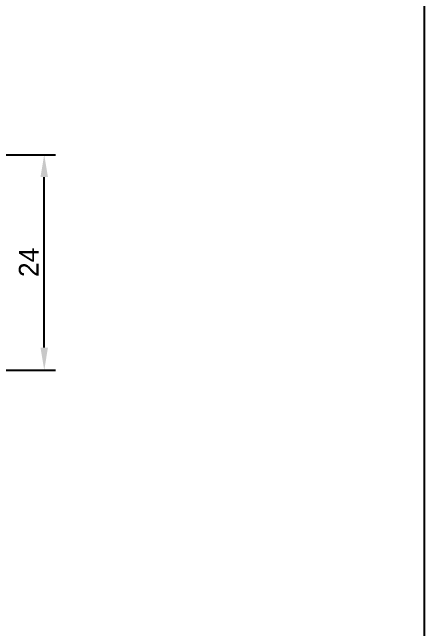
# Model space of a CAD drawing. Header units: millimetres. Extents: x 0 to 200, y 0 to 275.
# Drawn here: x 154.1 to 200, y 68.6 to 137.4 of the extents above; entities that cross this region are included whole.
import ezdxf

# ---------------------------------------------------------------- set-up
doc = ezdxf.new("R2010")
doc.units = ezdxf.units.MM
doc.layers.add('Bemaßung', color=2, linetype='Continuous', lineweight=25)
doc.dimstyles.new('ISO-25', dxfattribs={"dimtxt": 2.5, "dimasz": 2.5, "dimexe": 1.25, "dimexo": 0.625, "dimtad": 1, "dimtxsty": 'Standard', "dimcen": 2.5, "dimadec": 0, "dimazin": 0, "dimtfac": 1, "dimtmove": 0, "dimatfit": 3, "dimfxl": 1, "dimarcsym": 0})

# ---------------------------------------------------------------- blocks, each defined once
blk = doc.blocks.new('*D78')
at = {"layer": 'Bemaßung', "color": 0, "lineweight": -2, "transparency": 16777216}
for p, q in [((118.48, 121.574), (158.873, 121.574)), ((157.623, 100.074), (157.623, 119.074)), ((127.325, 97.574), (158.873, 97.574))]:
    blk.add_line(p, q, dxfattribs=at)
at = {"layer": 'Bemaßung', "color": 0, "transparency": 16777216}
for points in [[(157.206, 119.074), (158.039, 119.074), (157.623, 121.574)], [(157.206, 100.074), (158.039, 100.074), (157.623, 97.574)]]:
    blk.add_solid(points, dxfattribs=at)
at = {"layer": 'Defpoints', "color": 0, "transparency": 16777216}
for p in [(117.855, 121.574), (157.623, 121.574), (126.7, 97.574)]:
    blk.add_point(p, dxfattribs=at)
at = {"layer": 'Bemaßung', "color": 0, "transparency": 16777216, "insert": (155.898, 109.574), "char_height": 2.2, "attachment_point": 5, "rotation": 90}
blk.add_mtext('24', dxfattribs=at)

msp = doc.modelspace()

# ---------------------------------------------------------------- linework, layer by layer
msp.add_lwpolyline([(0, 275), (0, 0), (200, 0), (200, 275)], close=True)

# ---------------------------------------------------------------- dimensions: what is measured, and where the dimension line sits
at = {"layer": 'Bemaßung'}
dim = msp.add_linear_dim(base=(157.623, 121.574), p1=(126.7, 97.574), p2=(117.855, 121.574), angle=90, dimstyle='ISO-25', override={"dimtxt": 2.2, "dimdec": 1, "dimtdec": 1, "dimfrac": 2, "dimarcsym": 1}, dxfattribs=at)
dim.commit()
dim.dimension.update_dxf_attribs({"geometry": '*D78', "text_midpoint": (155.898, 109.574)})

doc.saveas('drawing.dxf')
